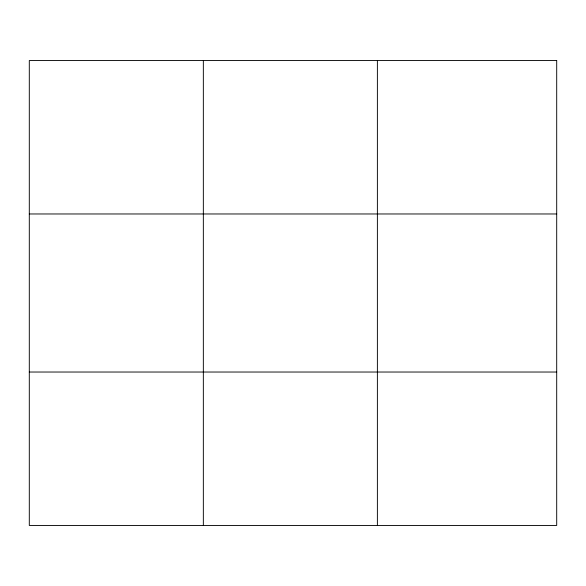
<?xml version="1.0" encoding="UTF-8"?>
<svg xmlns="http://www.w3.org/2000/svg" width="586" height="586" viewBox="0 0 586 586"><rect width="100%" height="100%" fill="white"/><g stroke="black" fill="none" stroke-linecap="round" stroke-linejoin="round"><path stroke-width="0.88" d="M203.342 525.437L203.342 60.563M377.384 525.437L377.384 60.563M29.3 213.971L556.7 213.971M29.3 372.029L556.7 372.029M556.7 60.563L556.7 525.437L29.3 525.437L29.3 60.563L556.7 60.563"/></g></svg>
